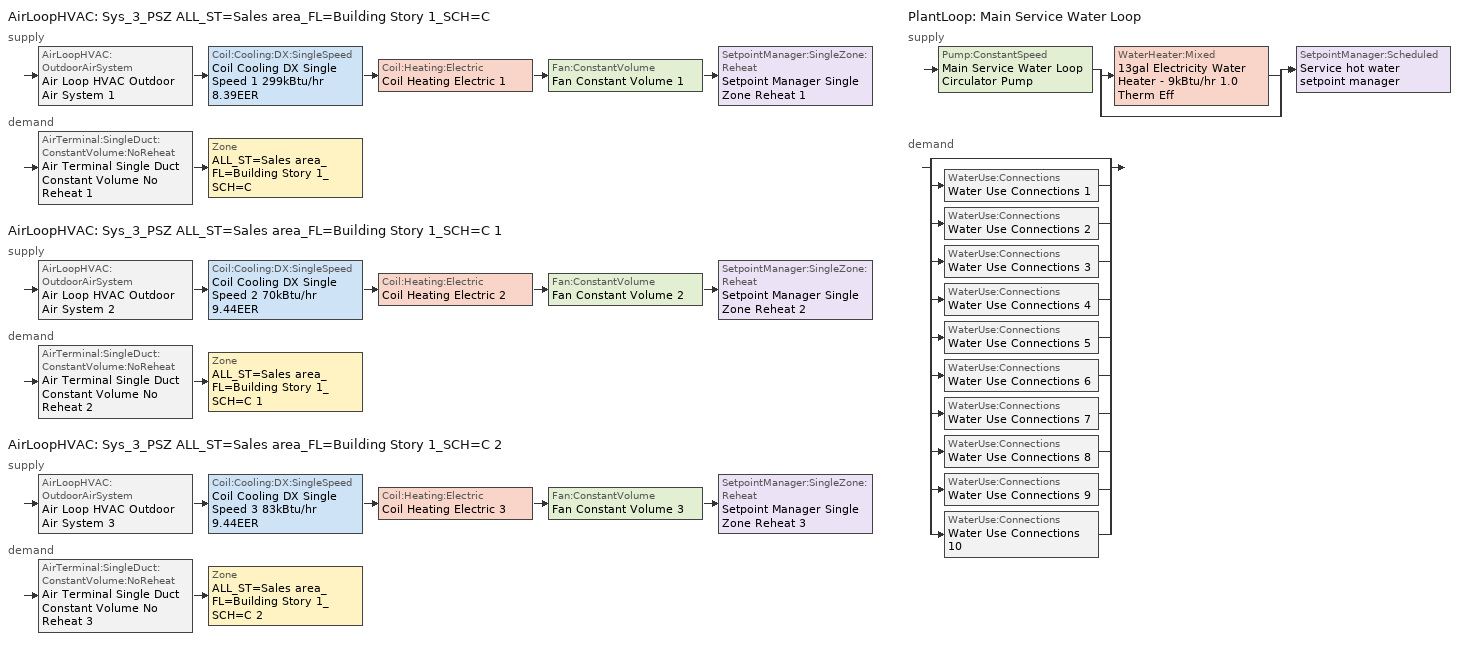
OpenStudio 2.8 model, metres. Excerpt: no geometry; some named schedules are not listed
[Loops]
AirLoopHVAC 'Sys_3_PSZ ALL_ST=Sales area_FL=Building Story 1_SCH=C'
 supply: AirLoopHVAC:OutdoorAirSystem 'Air Loop HVAC Outdoor Air System 1' > Coil:Cooling:DX:SingleSpeed 'Coil Cooling DX Single Speed 1 299kBtu/hr 8.39EER' > Coil:Heating:Electric 'Coil Heating Electric 1' > Fan:ConstantVolume 'Fan Constant Volume 1' > SetpointManager:SingleZone:Reheat 'Setpoint Manager Single Zone Reheat 1'
 demand: AirTerminal:SingleDuct:ConstantVolume:NoReheat 'Air Terminal Single Duct Constant Volume No Reheat 1' > Zone 'ALL_ST=Sales area_FL=Building Story 1_SCH=C'
AirLoopHVAC 'Sys_3_PSZ ALL_ST=Sales area_FL=Building Story 1_SCH=C 1'
 supply: AirLoopHVAC:OutdoorAirSystem 'Air Loop HVAC Outdoor Air System 2' > Coil:Cooling:DX:SingleSpeed 'Coil Cooling DX Single Speed 2 70kBtu/hr 9.44EER' > Coil:Heating:Electric 'Coil Heating Electric 2' > Fan:ConstantVolume 'Fan Constant Volume 2' > SetpointManager:SingleZone:Reheat 'Setpoint Manager Single Zone Reheat 2'
 demand: AirTerminal:SingleDuct:ConstantVolume:NoReheat 'Air Terminal Single Duct Constant Volume No Reheat 2' > Zone 'ALL_ST=Sales area_FL=Building Story 1_SCH=C 1'
AirLoopHVAC 'Sys_3_PSZ ALL_ST=Sales area_FL=Building Story 1_SCH=C 2'
 supply: AirLoopHVAC:OutdoorAirSystem 'Air Loop HVAC Outdoor Air System 3' > Coil:Cooling:DX:SingleSpeed 'Coil Cooling DX Single Speed 3 83kBtu/hr 9.44EER' > Coil:Heating:Electric 'Coil Heating Electric 3' > Fan:ConstantVolume 'Fan Constant Volume 3' > SetpointManager:SingleZone:Reheat 'Setpoint Manager Single Zone Reheat 3'
 demand: AirTerminal:SingleDuct:ConstantVolume:NoReheat 'Air Terminal Single Duct Constant Volume No Reheat 3' > Zone 'ALL_ST=Sales area_FL=Building Story 1_SCH=C 2'
PlantLoop 'Main Service Water Loop'
 supply: Pump:ConstantSpeed 'Main Service Water Loop Circulator Pump' > split
  | WaterHeater:Mixed '13gal Electricity Water Heater - 9kBtu/hr 1.0 Therm Eff'
  | bypass
  join > SetpointManager:Scheduled 'Service hot water setpoint manager'
 demand: split
  | bypass
  | WaterUse:Connections 'Water Use Connections 1'
  | WaterUse:Connections 'Water Use Connections 2'
  | WaterUse:Connections 'Water Use Connections 3'
  | WaterUse:Connections 'Water Use Connections 4'
  | WaterUse:Connections 'Water Use Connections 5'
  | WaterUse:Connections 'Water Use Connections 6'
  | WaterUse:Connections 'Water Use Connections 7'
  | WaterUse:Connections 'Water Use Connections 8'
  | WaterUse:Connections 'Water Use Connections 9'
  | WaterUse:Connections 'Water Use Connections 10'
[Sizing:Zone] Zone Cooling Design Supply Air Temperature Input Method=SupplyAirTemperature; Zone Cooling Design Supply Air Temperature {C}=13; Zone Cooling Design Supply Air Temperature Difference {deltaC}=11.11; Zone Heating Design Supply Air Temperature Input Method=SupplyAirTemperature; Zone Heating Design Supply Air Temperature {C}=43; Zone Heating Design Supply Air Temperature Difference {deltaC}=11.11; Zone Cooling Design Supply Air Humidity Ratio {kg-H2O/kg-air}=0.0085; Zone Heating Design Supply Air Humidity Ratio {kg-H2O/kg-air}=0.008; Zone Heating Sizing Factor=1.3; Zone Cooling Sizing Factor=1.1; Cooling Design Air Flow Method=DesignDay; Heating Design Air Flow Method=DesignDay; Account for Dedicated Outdoor Air System=No; Dedicated Outdoor Air System Control Strategy=NeutralSupplyAir; Dedicated Outdoor Air Low Setpoint Temperature for Design {C}=autosize; Dedicated Outdoor Air High Setpoint Temperature for Design {C}=autosize
ALL_ST=Sales area_FL=Building Story 1_SCH=C; ALL_ST=Sales area_FL=Building Story 1_SCH=C 1; ALL_ST=Sales area_FL=Building Story 1_SCH=C 2
[Zone equipment]
ALL_ST=Sales area_FL=Building Story 1_SCH=C: Air Terminal Single Duct Constant Volume No Reheat 1, Zone HVAC Baseboard Convective Electric 1
ALL_ST=Sales area_FL=Building Story 1_SCH=C 1: Air Terminal Single Duct Constant Volume No Reheat 2, Zone HVAC Baseboard Convective Electric 2
ALL_ST=Sales area_FL=Building Story 1_SCH=C 2: Air Terminal Single Duct Constant Volume No Reheat 3, Zone HVAC Baseboard Convective Electric 3
[AirLoopHVAC] Design Supply Air Flow Rate {m3/s}=AutoSize
Name | Availability Schedule
Sys_3_PSZ ALL_ST=Sales area_FL=Building Story 1_SCH=C | Sys_3_PSZ ALL_ST=Sales area_FL=Building Story 1_SCH=C Occ Sch
Sys_3_PSZ ALL_ST=Sales area_FL=Building Story 1_SCH=C 1 | Sys_3_PSZ ALL_ST=Sales area_FL=Building Story 1_SCH=C 1 Occ Sch
Sys_3_PSZ ALL_ST=Sales area_FL=Building Story 1_SCH=C 2 | Sys_3_PSZ ALL_ST=Sales area_FL=Building Story 1_SCH=C 2 Occ Sch
[Sizing:System] Type of Load to Size On=Sensible; Design Outdoor Air Flow Rate {m3/s}=Autosize; Central Heating Maximum System Air Flow Ratio=1; Preheat Design Temperature {C}=7; Preheat Design Humidity Ratio {kg-H2O/kg-Air}=0.008; Precool Design Temperature {C}=13; Precool Design Humidity Ratio {kg-H2O/kg-Air}=0.008; Central Cooling Design Supply Air Temperature {C}=13; Central Heating Design Supply Air Temperature {C}=43; Sizing Option=NonCoincident; 100% Outdoor Air in Cooling=No; 100% Outdoor Air in Heating=No; Central Cooling Design Supply Air Humidity Ratio {kg-H2O/kg-Air}=0.0085; Central Heating Design Supply Air Humidity Ratio {kg-H2O/kg-Air}=0.008; Cooling Design Air Flow Method=DesignDay; Cooling Design Air Flow Rate {m3/s}=0; Heating Design Air Flow Method=DesignDay; Heating Design Air Flow Rate {m3/s}=0; System Outdoor Air Method=ZoneSum; Zone Maximum Outdoor Air Fraction=1; Cooling Supply Air Flow Rate Per Floor Area {m3/s-m2}=0.00996765; Cooling Fraction of Autosized Cooling Supply Air Flow Rate=1; Cooling Supply Air Flow Rate Per Unit Cooling Capacity {m3/s-W}=3.94755e-05; Heating Supply Air Flow Rate Per Floor Area {m3/s-m2}=0.00996765; Heating Fraction of Autosized Heating Supply Air Flow Rate=1; Heating Fraction of Autosized Cooling Supply Air Flow Rate=1; Heating Supply Air Flow Rate Per Unit Heating Capacity {m3/s-W}=3.15882e-05; Cooling Design Capacity Method=CoolingDesignCapacity; Cooling Design Capacity {W}=autosize; Cooling Design Capacity Per Floor Area {W/m2}=234.7; Fraction of Autosized Cooling Design Capacity=1; Heating Design Capacity Method=HeatingDesignCapacity; Heating Design Capacity {W}=autosize; Heating Design Capacity Per Floor Area {W/m2}=157; Fraction of Autosized Heating Design Capacity=1; Central Cooling Capacity Control Method=OnOff
Sys_3_PSZ ALL_ST=Sales area_FL=Building Story 1_SCH=C; Sys_3_PSZ ALL_ST=Sales area_FL=Building Story 1_SCH=C 1; Sys_3_PSZ ALL_ST=Sales area_FL=Building Story 1_SCH=C 2
[Fan:ConstantVolume] Availability Schedule=Always On Discrete; Fan Total Efficiency=0.39975; Pressure Rise {Pa}=640; Maximum Flow Rate {m3/s}=AutoSize; Motor Efficiency=0.615
Fan Constant Volume 1; Fan Constant Volume 2; Fan Constant Volume 3
[Coil:Heating:Electric] Availability Schedule=Always On Discrete
Coil Heating Electric 1; Coil Heating Electric 2; Coil Heating Electric 3
[Coil:Cooling:DX:SingleSpeed] Availability Schedule=Always On Discrete; Rated Total Cooling Capacity {W}=autosize; Rated Sensible Heat Ratio=autosize; Rated Air Flow Rate {m3/s}=autosize; Rated Evaporator Fan Power Per Volume Flow Rate {W/(m3/s)}=773.3; Total Cooling Capacity Function of Temperature Curve=DXCOOL-NECB2011-REF-CAPFT; Total Cooling Capacity Function of Flow Fraction Curve=DXCOOL-NECB2011-REF-CAPFFLOW; Energy Input Ratio Function of Temperature Curve=DXCOOL-NECB2011-REF-COOLEIRFT; Energy Input Ratio Function of Flow Fraction Curve=DXCOOL-NECB2011-REF-COOLEIRFFLOW; Part Load Fraction Correlation Curve=DXCOOL-NECB2011-REF-COOLPLFFPLR; Condenser Type=AirCooled; Evaporative Condenser Effectiveness=0; Evaporative Condenser Air Flow Rate {m3/s}=Autosize; Evaporative Condenser Pump Rated Power Consumption {W}=Autosize; Crankcase Heater Capacity {W}=0; Maximum Outdoor Dry-Bulb Temperature for Crankcase Heater Operation {C}=0; Basin Heater Capacity {W/K}=0; Basin Heater Setpoint Temperature {C}=10
Name | Rated COP {W/W}
Coil Cooling DX Single Speed 1 299kBtu/hr 8.39EER | 2.92983
Coil Cooling DX Single Speed 2 70kBtu/hr 9.44EER; Coil Cooling DX Single Speed 3 83kBtu/hr 9.44EER | 3.27943
[Controller:OutdoorAir] Minimum Outdoor Air Flow Rate {m3/s}=autosize; Maximum Outdoor Air Flow Rate {m3/s}=Autosize; Economizer Control Type=DifferentialEnthalpy; Economizer Control Action Type=ModulateFlow; Lockout Type=NoLockout; Minimum Limit Type=FixedMinimum; High Humidity Control=No; Heat Recovery Bypass Control Type=BypassWhenOAFlowGreaterThanMinimum
Name | Minimum Outdoor Air Schedule | Controller Mechanical Ventilation
Controller Outdoor Air 1 | Sys_3_PSZ ALL_ST=Sales area_FL=Building Story 1_SCH=C Occ Sch | Controller Mechanical Ventilation 1
Controller Outdoor Air 2 | Sys_3_PSZ ALL_ST=Sales area_FL=Building Story 1_SCH=C 1 Occ Sch | Controller Mechanical Ventilation 2
Controller Outdoor Air 3 | Sys_3_PSZ ALL_ST=Sales area_FL=Building Story 1_SCH=C 2 Occ Sch | Controller Mechanical Ventilation 3
[Controller:MechanicalVentilation] Availability Schedule=Always On Discrete; System Outdoor Air Method=ZoneSum
Controller Mechanical Ventilation 1; Controller Mechanical Ventilation 2; Controller Mechanical Ventilation 3
[AirLoopHVAC:OutdoorAirSystem]
Name | Controller
Air Loop HVAC Outdoor Air System 1 | Controller Outdoor Air 1
Air Loop HVAC Outdoor Air System 2 | Controller Outdoor Air 2
Air Loop HVAC Outdoor Air System 3 | Controller Outdoor Air 3
[SetpointManager:SingleZone:Reheat] Minimum Supply Air Temperature {C}=13; Maximum Supply Air Temperature {C}=43
Name | Control Zone
Setpoint Manager Single Zone Reheat 1 | ALL_ST=Sales area_FL=Building Story 1_SCH=C
Setpoint Manager Single Zone Reheat 2 | ALL_ST=Sales area_FL=Building Story 1_SCH=C 1
Setpoint Manager Single Zone Reheat 3 | ALL_ST=Sales area_FL=Building Story 1_SCH=C 2
[AirTerminal:SingleDuct:ConstantVolume:NoReheat] Availability Schedule=Always On Discrete; Maximum Air Flow Rate {m3/s}=AutoSize
Air Terminal Single Duct Constant Volume No Reheat 1; Air Terminal Single Duct Constant Volume No Reheat 2; Air Terminal Single Duct Constant Volume No Reheat 3
[ZoneHVAC:Baseboard:Convective:Electric] Availability Schedule=Always On Discrete; Nominal Capacity {W}=autosize; Efficiency=1
Zone HVAC Baseboard Convective Electric 1; Zone HVAC Baseboard Convective Electric 2; Zone HVAC Baseboard Convective Electric 3
[PlantLoop]
Main Service Water Loop: Glycol Concentration=0; Maximum Loop Temperature {C}=60; Minimum Loop Temperature {C}=10; Plant Loop Volume {m3}=Autocalculate; Load Distribution Scheme=Optimal
[Sizing:Plant]
Main Service Water Loop: Loop Type=Heating; Design Loop Exit Temperature {C}=60; Loop Design Temperature Difference {deltaC}=5; Sizing Option=NonCoincident; Zone Timesteps in Averaging Window=1; Coincident Sizing Factor Mode=None
[SetpointManager:Scheduled]
Service hot water setpoint manager: Control Variable=Temperature; Schedule=Service Water Loop Temp - 140F
[Pump:ConstantSpeed]
Main Service Water Loop Circulator Pump: Rated Flow Rate {m3/s}=autosize; Rated Pump Head {Pa}=194.952; Rated Power Consumption {W}=autosize; Motor Efficiency=0.7; Fraction of Motor Inefficiencies to Fluid Stream=0; Pump Control Type=Intermittent; Design Power Sizing Method=PowerPerFlowPerPressure; Design Electric Power per Unit Flow Rate {W/(m3/s)}=348701.1; Design Shaft Power per Unit Flow Rate per Unit Head {W-s/m3-Pa}=1.28205
[WaterHeater:Mixed]
13gal Electricity Water Heater - 9kBtu/hr 1.0 Therm Eff: Tank Volume {m3}=0.0506259; Setpoint Temperature Schedule=Service Water Loop Temp - 140F; Deadband Temperature Difference {deltaC}=2; Maximum Temperature Limit {C}=60; Heater Control Type=Cycle; Heater Maximum Capacity {W}=2645.2; Heater Fuel Type=Electricity; Heater Thermal Efficiency=1; Off Cycle Parasitic Fuel Consumption Rate {W}=13.2577; Off Cycle Parasitic Fuel Type=Electricity; Off Cycle Parasitic Heat Fraction to Tank=0.8; On Cycle Parasitic Fuel Consumption Rate {W}=13.2577; On Cycle Parasitic Fuel Type=Electricity; On Cycle Parasitic Heat Fraction to Tank=0; Ambient Temperature Indicator=Schedule; Ambient Temperature Schedule=Water Heater Ambient Temp Schedule - 70f; Off Cycle Loss Coefficient to Ambient Temperature {W/K}=1.28893; On Cycle Loss Coefficient to Ambient Temperature {W/K}=1.28893; Use Side Effectiveness=1; Source Side Effectiveness=1; Use Side Design Flow Rate {m3/s}=autosize; Source Side Design Flow Rate {m3/s}=autosize; Indirect Water Heating Recovery Time {hr}=1.5; Source Side Flow Control Mode=IndirectHeatPrimarySetpoint
[WaterUse:Connections]
Name | Water Use Equipment Name 1
Water Use Connections 1 | Lgstore1 Service Water Use 0.04gal/min
Water Use Connections 2 | Lgstore2 Service Water Use 0.04gal/min
Water Use Connections 3 | Smstore1 Service Water Use 0.02gal/min
Water Use Connections 4 | Smstore2 Service Water Use 0.02gal/min
Water Use Connections 5 | Smstore3 Service Water Use 0.02gal/min
Water Use Connections 6 | Smstore4 Service Water Use 0.02gal/min
Water Use Connections 7 | Smstore5 Service Water Use 0.02gal/min
Water Use Connections 8 | Smstore6 Service Water Use 0.02gal/min
Water Use Connections 9 | Smstore7 Service Water Use 0.02gal/min
Water Use Connections 10 | Smstore8 Service Water Use 0.02gal/min
[WaterUse:Equipment:Definition]
Name | Peak Flow Rate {m3/s} | Target Temperature Schedule | Sensible Fraction Schedule | Latent Fraction Schedule
Lgstore1 Service Water Use Def 0.04gal/min | 2.46715e-06 | Schedule Ruleset 5 | Schedule Ruleset 3 | Schedule Ruleset 4
Lgstore2 Service Water Use Def 0.04gal/min | 2.46715e-06 | Schedule Ruleset 8 | Schedule Ruleset 6 | Schedule Ruleset 7
Smstore1 Service Water Use Def 0.02gal/min | 1.23358e-06 | Schedule Ruleset 11 | Schedule Ruleset 9 | Schedule Ruleset 10
Smstore2 Service Water Use Def 0.02gal/min | 1.23358e-06 | Schedule Ruleset 14 | Schedule Ruleset 12 | Schedule Ruleset 13
Smstore3 Service Water Use Def 0.02gal/min | 1.23358e-06 | Schedule Ruleset 17 | Schedule Ruleset 15 | Schedule Ruleset 16
Smstore4 Service Water Use Def 0.02gal/min | 1.23358e-06 | Schedule Ruleset 20 | Schedule Ruleset 18 | Schedule Ruleset 19
Smstore5 Service Water Use Def 0.02gal/min | 1.23358e-06 | Schedule Ruleset 23 | Schedule Ruleset 21 | Schedule Ruleset 22
Smstore6 Service Water Use Def 0.02gal/min | 1.23358e-06 | Schedule Ruleset 26 | Schedule Ruleset 24 | Schedule Ruleset 25
Smstore7 Service Water Use Def 0.02gal/min | 1.23358e-06 | Schedule Ruleset 29 | Schedule Ruleset 27 | Schedule Ruleset 28
Smstore8 Service Water Use Def 0.02gal/min | 1.23358e-06 | Schedule Ruleset 32 | Schedule Ruleset 30 | Schedule Ruleset 31
[WaterUse:Equipment] Flow Rate Fraction Schedule=NECB-C-Service Water Heating
Name | Water Use Equipment Definition | Space
Lgstore1 Service Water Use 0.04gal/min | Lgstore1 Service Water Use Def 0.04gal/min | LGstore1
Lgstore2 Service Water Use 0.04gal/min | Lgstore2 Service Water Use Def 0.04gal/min | LGstore2
Smstore1 Service Water Use 0.02gal/min | Smstore1 Service Water Use Def 0.02gal/min | SMstore1
Smstore2 Service Water Use 0.02gal/min | Smstore2 Service Water Use Def 0.02gal/min | SMstore2
Smstore3 Service Water Use 0.02gal/min | Smstore3 Service Water Use Def 0.02gal/min | SMstore3
Smstore4 Service Water Use 0.02gal/min | Smstore4 Service Water Use Def 0.02gal/min | SMstore4
Smstore5 Service Water Use 0.02gal/min | Smstore5 Service Water Use Def 0.02gal/min | SMstore5
Smstore6 Service Water Use 0.02gal/min | Smstore6 Service Water Use Def 0.02gal/min | SMstore6
Smstore7 Service Water Use 0.02gal/min | Smstore7 Service Water Use Def 0.02gal/min | SMstore7
Smstore8 Service Water Use 0.02gal/min | Smstore8 Service Water Use Def 0.02gal/min | SMstore8
[Schedule:Ruleset]
Service Water Loop Temp - 140F: Default Day Schedule=Service Water Loop Temp - 140F Default
Water Heater Ambient Temp Schedule - 70f: Default Day Schedule=Water Heater Ambient Temp Schedule - 70f Default
Schedule Ruleset 3: Default Day Schedule=Schedule Day 5
Schedule Ruleset 4: Default Day Schedule=Schedule Day 6
Schedule Ruleset 5: Default Day Schedule=Schedule Day 7
NECB-C-Service Water Heating: Default Day Schedule=NECB-C-Service Water Heating Default
Schedule Ruleset 6: Default Day Schedule=Schedule Day 8
Schedule Ruleset 7: Default Day Schedule=Schedule Day 9
Schedule Ruleset 8: Default Day Schedule=Schedule Day 10
Schedule Ruleset 9: Default Day Schedule=Schedule Day 11
Schedule Ruleset 10: Default Day Schedule=Schedule Day 12
Schedule Ruleset 11: Default Day Schedule=Schedule Day 13
Schedule Ruleset 12: Default Day Schedule=Schedule Day 14
Schedule Ruleset 13: Default Day Schedule=Schedule Day 15
Schedule Ruleset 14: Default Day Schedule=Schedule Day 16
Schedule Ruleset 15: Default Day Schedule=Schedule Day 17
Schedule Ruleset 16: Default Day Schedule=Schedule Day 18
Schedule Ruleset 17: Default Day Schedule=Schedule Day 19
Schedule Ruleset 18: Default Day Schedule=Schedule Day 20
Schedule Ruleset 19: Default Day Schedule=Schedule Day 21
Schedule Ruleset 20: Default Day Schedule=Schedule Day 22
Schedule Ruleset 21: Default Day Schedule=Schedule Day 23
Schedule Ruleset 22: Default Day Schedule=Schedule Day 24
Schedule Ruleset 23: Default Day Schedule=Schedule Day 25
Schedule Ruleset 24: Default Day Schedule=Schedule Day 26
Schedule Ruleset 25: Default Day Schedule=Schedule Day 27
Schedule Ruleset 26: Default Day Schedule=Schedule Day 28
Schedule Ruleset 27: Default Day Schedule=Schedule Day 29
Schedule Ruleset 28: Default Day Schedule=Schedule Day 30
Schedule Ruleset 29: Default Day Schedule=Schedule Day 31
Schedule Ruleset 30: Default Day Schedule=Schedule Day 32
Schedule Ruleset 31: Default Day Schedule=Schedule Day 33
Schedule Ruleset 32: Default Day Schedule=Schedule Day 34
Sys_3_PSZ ALL_ST=Sales area_FL=Building Story 1_SCH=C Occ Sch: Default Day Schedule=Sys_3_PSZ ALL_ST=Sales area_FL=Building Story 1_SCH=C Occ Sch Default; Summer Design Day Schedule=Sys_3_PSZ ALL_ST=Sales area_FL=Building Story 1_SCH=C Occ Sch Summer Design Day; Winter Design Day Schedule=Sys_3_PSZ ALL_ST=Sales area_FL=Building Story 1_SCH=C Occ Sch Winter Design Day
Sys_3_PSZ ALL_ST=Sales area_FL=Building Story 1_SCH=C 1 Occ Sch: Default Day Schedule=Sys_3_PSZ ALL_ST=Sales area_FL=Building Story 1_SCH=C 1 Occ Sch Default; Summer Design Day Schedule=Sys_3_PSZ ALL_ST=Sales area_FL=Building Story 1_SCH=C 1 Occ Sch Summer Design Day; Winter Design Day Schedule=Sys_3_PSZ ALL_ST=Sales area_FL=Building Story 1_SCH=C 1 Occ Sch Winter Design Day
Sys_3_PSZ ALL_ST=Sales area_FL=Building Story 1_SCH=C 2 Occ Sch: Default Day Schedule=Sys_3_PSZ ALL_ST=Sales area_FL=Building Story 1_SCH=C 2 Occ Sch Default; Summer Design Day Schedule=Sys_3_PSZ ALL_ST=Sales area_FL=Building Story 1_SCH=C 2 Occ Sch Summer Design Day; Winter Design Day Schedule=Sys_3_PSZ ALL_ST=Sales area_FL=Building Story 1_SCH=C 2 Occ Sch Winter Design Day
[Schedule:Day]
Service Water Loop Temp - 140F Default; Schedule Day 7; Schedule Day 10; Schedule Day 13; Schedule Day 16; Schedule Day 19; Schedule Day 22; Schedule Day 25; Schedule Day 28: 24, 0, 60
Water Heater Ambient Temp Schedule - 70f Default: 24, 0, 21.1111
Schedule Day 5; Schedule Day 8; Schedule Day 11; Schedule Day 14; Schedule Day 17; Schedule Day 20; Schedule Day 23: 24, 0, 0.2
Schedule Day 6; Schedule Day 9; Schedule Day 12; Schedule Day 15; Schedule Day 18; Schedule Day 21; Schedule Day 24: 24, 0, 0.05
NECB-C-Service Water Heating Default; NECB-C-Service Water Heating Default|Wkdy Day: 8, 0, 0.05, 9, 0, 0.1, 10, 0, 0.2, 11, 0, 0.3, 12, 0, 0.4, 16, 0, 0.8, 17, 0, 0.6, 18, 0, 0.4, 19, 0, 0.3, 21, 0, 0.2, 24, 0, 0.05
NECB-C-Service Water Heating Sat Day: 8, 0, 0.05, 9, 0, 0.1, 10, 0, 0.2, 11, 0, 0.3, 12, 0, 0.5, 16, 0, 0.9, 17, 0, 0.7, 18, 0, 0.5, 19, 0, 0.3, 21, 0, 0.2, 24, 0, 0.05
NECB-C-Service Water Heating Sun|Hol Day: 8, 0, 0.05, 9, 0, 0.1, 10, 0, 0.2, 11, 0, 0.3, 12, 0, 0.5, 17, 0, 0.9, 18, 0, 0.5, 19, 0, 0.3, 24, 0, 0.05
Sys_3_PSZ ALL_ST=Sales area_FL=Building Story 1_SCH=C Occ Sch Default; Sys_3_PSZ ALL_ST=Sales area_FL=Building Story 1_SCH=C 1 Occ Sch Default; Sys_3_PSZ ALL_ST=Sales area_FL=Building Story 1_SCH=C 2 Occ Sch Default: 9, 0, 0, 21, 0, 1, 24, 0, 0
Sys_3_PSZ ALL_ST=Sales area_FL=Building Story 1_SCH=C Occ Sch Winter Design Day; Sys_3_PSZ ALL_ST=Sales area_FL=Building Story 1_SCH=C Occ Sch Summer Design Day; Sys_3_PSZ ALL_ST=Sales area_FL=Building Story 1_SCH=C 1 Occ Sch Winter Design Day; Sys_3_PSZ ALL_ST=Sales area_FL=Building Story 1_SCH=C 1 Occ Sch Summer Design Day; Sys_3_PSZ ALL_ST=Sales area_FL=Building Story 1_SCH=C 2 Occ Sch Winter Design Day; Sys_3_PSZ ALL_ST=Sales area_FL=Building Story 1_SCH=C 2 Occ Sch Summer Design Day: 24, 0, 1
Sys_3_PSZ ALL_ST=Sales area_FL=Building Story 1_SCH=C Occ Sch Sunday; Sys_3_PSZ ALL_ST=Sales area_FL=Building Story 1_SCH=C 1 Occ Sch Sunday; Sys_3_PSZ ALL_ST=Sales area_FL=Building Story 1_SCH=C 2 Occ Sch Sunday: 9, 0, 0, 19, 0, 1, 24, 0, 0
[Schedule:Rule] Date Specification Type=DateRange; Start Month=1; Start Day=1; End Month=12; End Day=31
Name | Schedule Ruleset | Rule Order | Day Schedule | Apply Monday | Apply Tuesday | Apply Wednesday | Apply Thursday | Apply Friday | Apply Saturday | Apply Sunday
Schedule Rule 17 | NECB-C-Service Water Heating | 2 | NECB-C-Service Water Heating Default|Wkdy Day | Yes | Yes | Yes | Yes | Yes
Schedule Rule 18 | NECB-C-Service Water Heating | 1 | NECB-C-Service Water Heating Sat Day |  |  |  |  |  | Yes
Schedule Rule 19 | NECB-C-Service Water Heating | 0 | NECB-C-Service Water Heating Sun|Hol Day |  |  |  |  |  |  | Yes
Sys_3_PSZ ALL_ST=Sales area_FL=Building Story 1_SCH=C Occ Sch Sunday Rule | Sys_3_PSZ ALL_ST=Sales area_FL=Building Story 1_SCH=C Occ Sch | 0 | Sys_3_PSZ ALL_ST=Sales area_FL=Building Story 1_SCH=C Occ Sch Sunday |  |  |  |  |  |  | Yes
Sys_3_PSZ ALL_ST=Sales area_FL=Building Story 1_SCH=C 1 Occ Sch Sunday Rule | Sys_3_PSZ ALL_ST=Sales area_FL=Building Story 1_SCH=C 1 Occ Sch | 0 | Sys_3_PSZ ALL_ST=Sales area_FL=Building Story 1_SCH=C 1 Occ Sch Sunday |  |  |  |  |  |  | Yes
Sys_3_PSZ ALL_ST=Sales area_FL=Building Story 1_SCH=C 2 Occ Sch Sunday Rule | Sys_3_PSZ ALL_ST=Sales area_FL=Building Story 1_SCH=C 2 Occ Sch | 0 | Sys_3_PSZ ALL_ST=Sales area_FL=Building Story 1_SCH=C 2 Occ Sch Sunday |  |  |  |  |  |  | Yes
[Schedule:Constant]
Always On Discrete: Value=1
[Curve:Biquadratic] Minimum Value of x=13; Maximum Value of x=24; Minimum Value of y=24; Maximum Value of y=46
Name | Coefficient1 Constant | Coefficient2 x | Coefficient3 x**2 | Coefficient4 y | Coefficient5 y**2 | Coefficient6 x*y
DXCOOL-NECB2011-REF-CAPFT | 0.867905 | 0.0142459 | 0.00055436 | -0.0075575 | 3.3e-05 | -0.0001918
DXCOOL-NECB2011-REF-COOLEIRFT | 0.116936 | 0.0284933 | -0.0004112 | 0.0214108 | 0.00016103 | -0.0006791
[Curve:Quadratic] Coefficient1 Constant=1; Coefficient2 x=0; Coefficient3 x**2=0; Minimum Value of x=0; Maximum Value of x=1
DXCOOL-NECB2011-REF-CAPFFLOW; DXCOOL-NECB2011-REF-COOLEIRFFLOW
[Curve:Cubic]
DXCOOL-NECB2011-REF-COOLPLFFPLR: Coefficient1 Constant=0.0277; Coefficient2 x=4.9151; Coefficient3 x**2=-8.184; Coefficient4 x**3=4.2702; Minimum Value of x=0.7; Maximum Value of x=1
